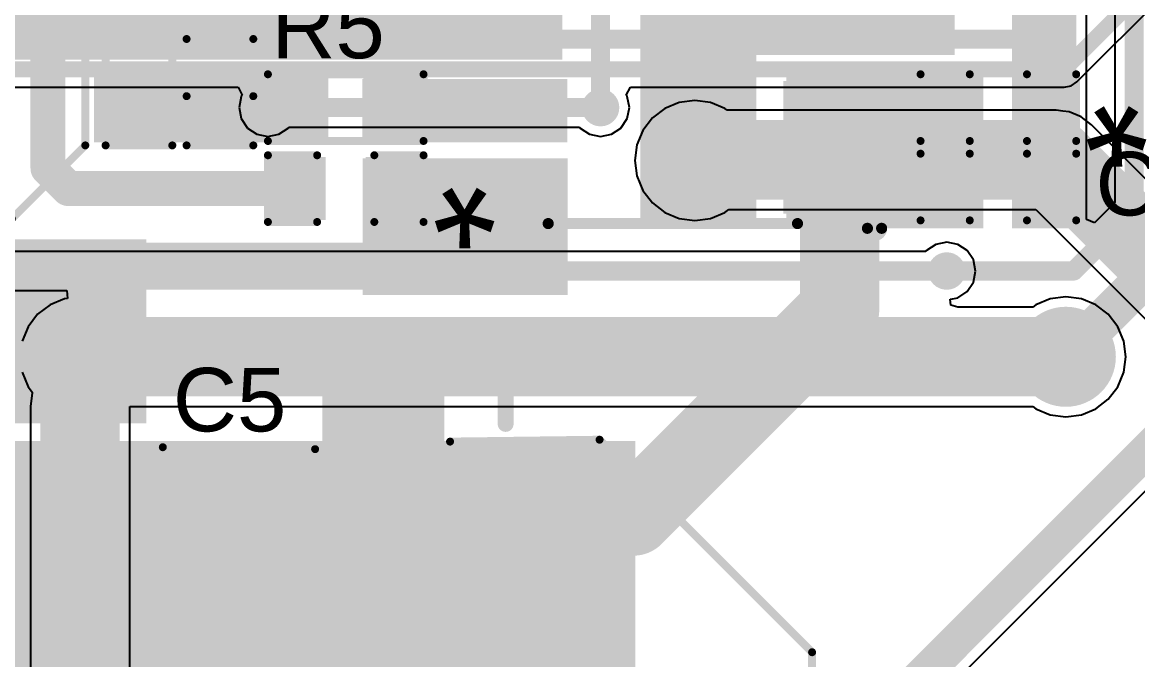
# Model space of a CAD drawing. Header units: millimetres. Extents: x 0 to 214, y 0 to 214.
# Drawn here: x 3.346 to 4.048, y 1.397 to 1.799 of the extents above; entities that cross this region are included whole.
import ezdxf

# ---------------------------------------------------------------- set-up
doc = ezdxf.new("R2010")
doc.units = ezdxf.units.MM
doc.header["$MEASUREMENT"] = 0
for name, color, linetype in [('BottomLayer', 5, 'Continuous'), ('BottomSolder', 6, 'Continuous'), ('TopLayer', 1, 'Continuous'), ('TopOverlay', 2, 'Continuous'), ('TopPaste', 8, 'Continuous'), ('TopSolder', 216, 'Continuous'), ('ViaHoleLayer', 16, 'Continuous')]:
    doc.layers.add(name, color=color, linetype=linetype)
doc.styles.add('Arial', font='', dxfattribs={"height": 0.2})
doc.styles.get('Arial').set_extended_font_data('Arial')

# ---------------------------------------------------------------- blocks, each defined once
blk = doc.blocks.new('RES_0603_21')
at = {"layer": 'TopLayer'}
for points in [[(-0.015, 0.0175), (-0.015, -0.0175), (-0.045, -0.0175), (-0.045, 0.0175)], [(0.045, 0.0175), (0.045, -0.0175), (0.015, -0.0175), (0.015, 0.0175)]]:
    blk.add_hatch(color=1, dxfattribs=at).paths.add_polyline_path(points)
at = {"layer": 'TopPaste'}
for points in [[(-0.015, 0.0175), (-0.015, -0.0175), (-0.045, -0.0175), (-0.045, 0.0175)], [(0.045, 0.0175), (0.045, -0.0175), (0.015, -0.0175), (0.015, 0.0175)]]:
    blk.add_hatch(color=8, dxfattribs=at).paths.add_polyline_path(points)
at = {"layer": 'TopSolder'}
for points in [[(-0.011, 0.0215), (-0.011, -0.0215), (-0.049, -0.0215), (-0.049, 0.0215)], [(0.049, 0.0215), (0.049, -0.0215), (0.011, -0.0215), (0.011, 0.0215)]]:
    blk.add_hatch(color=216, dxfattribs=at).paths.add_polyline_path(points)
at = {"layer": 'TopOverlay', "const_width": 0.005}
for points in [[(0.049, 0.021), (-0.049, 0.021)], [(-0.049, -0.021), (-0.049, 0.021)], [(0.049, -0.021), (0.049, 0.021)], [(0.049, -0.021), (-0.049, -0.021)]]:
    blk.add_lwpolyline(points, dxfattribs=at)
at = {"layer": 'TopOverlay', "const_width": 0.0025}
for points in [[(-0.05025, 0.021, 1), (-0.04775, 0.021, 1)], [(-0.05025, 0.021, 1), (-0.04775, 0.021, 1)], [(0.04775, 0.021, 1), (0.05025, 0.021, 1)], [(0.04775, 0.021, 1), (0.05025, 0.021, 1)], [(-0.05025, -0.021, 1), (-0.04775, -0.021, 1)], [(-0.05025, -0.021, 1), (-0.04775, -0.021, 1)], [(0.04775, -0.021, 1), (0.05025, -0.021, 1)], [(0.04775, -0.021, 1), (0.05025, -0.021, 1)]]:
    blk.add_lwpolyline(points, format="xyb", close=True, dxfattribs=at)
blk = doc.blocks.new('RES_0603_22')
at = {"layer": 'TopLayer'}
for points in [[(-0.015, 0.0175), (-0.015, -0.0175), (-0.045, -0.0175), (-0.045, 0.0175)], [(0.045, 0.0175), (0.045, -0.0175), (0.015, -0.0175), (0.015, 0.0175)]]:
    blk.add_hatch(color=1, dxfattribs=at).paths.add_polyline_path(points)
at = {"layer": 'TopPaste'}
for points in [[(-0.015, 0.0175), (-0.015, -0.0175), (-0.045, -0.0175), (-0.045, 0.0175)], [(0.045, 0.0175), (0.045, -0.0175), (0.015, -0.0175), (0.015, 0.0175)]]:
    blk.add_hatch(color=8, dxfattribs=at).paths.add_polyline_path(points)
at = {"layer": 'TopSolder'}
for points in [[(-0.011, 0.0215), (-0.011, -0.0215), (-0.049, -0.0215), (-0.049, 0.0215)], [(0.049, 0.0215), (0.049, -0.0215), (0.011, -0.0215), (0.011, 0.0215)]]:
    blk.add_hatch(color=216, dxfattribs=at).paths.add_polyline_path(points)
at = {"layer": 'TopOverlay', "const_width": 0.005}
for points in [[(-0.049, 0.021), (0.049, 0.021)], [(-0.049, -0.021), (-0.049, 0.021)], [(0.049, -0.021), (0.049, 0.021)], [(-0.049, -0.021), (0.049, -0.021)]]:
    blk.add_lwpolyline(points, dxfattribs=at)
at = {"layer": 'TopOverlay', "const_width": 0.0025}
for points in [[(-0.05025, 0.021, 1), (-0.04775, 0.021, 1)], [(-0.05025, 0.021, 1), (-0.04775, 0.021, 1)], [(0.04775, 0.021, 1), (0.05025, 0.021, 1)], [(0.04775, 0.021, 1), (0.05025, 0.021, 1)], [(-0.05025, -0.021, 1), (-0.04775, -0.021, 1)], [(-0.05025, -0.021, 1), (-0.04775, -0.021, 1)], [(0.04775, -0.021, 1), (0.05025, -0.021, 1)], [(0.04775, -0.021, 1), (0.05025, -0.021, 1)]]:
    blk.add_lwpolyline(points, format="xyb", close=True, dxfattribs=at)
blk = doc.blocks.new('C__0603_27')
at = {"layer": 'TopLayer'}
for points in [[(-0.015, 0.0175), (-0.015, -0.0175), (-0.045, -0.0175), (-0.045, 0.0175)], [(0.045, 0.0175), (0.045, -0.0175), (0.015, -0.0175), (0.015, 0.0175)]]:
    blk.add_hatch(color=1, dxfattribs=at).paths.add_polyline_path(points)
at = {"layer": 'TopPaste'}
for points in [[(-0.015, 0.0175), (-0.015, -0.0175), (-0.045, -0.0175), (-0.045, 0.0175)], [(0.045, 0.0175), (0.045, -0.0175), (0.015, -0.0175), (0.015, 0.0175)]]:
    blk.add_hatch(color=8, dxfattribs=at).paths.add_polyline_path(points)
at = {"layer": 'TopSolder'}
for points in [[(-0.01264, 0.01986), (-0.01264, -0.01986), (-0.04736, -0.01986), (-0.04736, 0.01986)], [(0.04736, 0.01986), (0.04736, -0.01986), (0.01264, -0.01986), (0.01264, 0.01986)]]:
    blk.add_hatch(color=216, dxfattribs=at).paths.add_polyline_path(points)
at = {"layer": 'TopOverlay', "const_width": 0.005}
for points in [[(-0.049, 0.021), (-0.018, 0.021)], [(-0.049, 0.021), (-0.049, -0.021)], [(0.018, 0.021), (0.049, 0.021)], [(0.049, 0.021), (0.049, -0.021)], [(-0.049, -0.021), (-0.018, -0.021)], [(0.018, -0.021), (0.049, -0.021)]]:
    blk.add_lwpolyline(points, dxfattribs=at)
at = {"layer": 'TopOverlay', "const_width": 0.0025}
for points in [[(-0.05025, 0.021, 1), (-0.04775, 0.021, 1)], [(-0.05025, 0.021, 1), (-0.04775, 0.021, 1)], [(-0.01925, 0.021, 1), (-0.01675, 0.021, 1)], [(0.01675, 0.021, 1), (0.01925, 0.021, 1)], [(0.04775, 0.021, 1), (0.05025, 0.021, 1)], [(0.04775, 0.021, 1), (0.05025, 0.021, 1)], [(-0.05025, -0.021, 1), (-0.04775, -0.021, 1)], [(-0.05025, -0.021, 1), (-0.04775, -0.021, 1)], [(-0.01925, -0.021, 1), (-0.01675, -0.021, 1)], [(0.01675, -0.021, 1), (0.01925, -0.021, 1)], [(0.04775, -0.021, 1), (0.05025, -0.021, 1)], [(0.04775, -0.021, 1), (0.05025, -0.021, 1)]]:
    blk.add_lwpolyline(points, format="xyb", close=True, dxfattribs=at)
blk = doc.blocks.new('C__0603_28')
at = {"layer": 'TopLayer'}
for points in [[(-0.015, 0.0175), (-0.015, -0.0175), (-0.045, -0.0175), (-0.045, 0.0175)], [(0.045, 0.0175), (0.045, -0.0175), (0.015, -0.0175), (0.015, 0.0175)]]:
    blk.add_hatch(color=1, dxfattribs=at).paths.add_polyline_path(points)
at = {"layer": 'TopPaste'}
for points in [[(-0.015, 0.0175), (-0.015, -0.0175), (-0.045, -0.0175), (-0.045, 0.0175)], [(0.045, 0.0175), (0.045, -0.0175), (0.015, -0.0175), (0.015, 0.0175)]]:
    blk.add_hatch(color=8, dxfattribs=at).paths.add_polyline_path(points)
at = {"layer": 'TopSolder'}
for points in [[(-0.01264, 0.01986), (-0.01264, -0.01986), (-0.04736, -0.01986), (-0.04736, 0.01986)], [(0.04736, 0.01986), (0.04736, -0.01986), (0.01264, -0.01986), (0.01264, 0.01986)]]:
    blk.add_hatch(color=216, dxfattribs=at).paths.add_polyline_path(points)
at = {"layer": 'TopOverlay', "const_width": 0.005}
for points in [[(-0.049, -0.021), (-0.049, 0.021)], [(-0.049, 0.021), (-0.018, 0.021)], [(0.018, 0.021), (0.049, 0.021)], [(0.049, -0.021), (0.049, 0.021)], [(-0.049, -0.021), (-0.018, -0.021)], [(0.018, -0.021), (0.049, -0.021)]]:
    blk.add_lwpolyline(points, dxfattribs=at)
at = {"layer": 'TopOverlay', "const_width": 0.0025}
for points in [[(-0.05025, 0.021, 1), (-0.04775, 0.021, 1)], [(-0.05025, 0.021, 1), (-0.04775, 0.021, 1)], [(-0.01925, 0.021, 1), (-0.01675, 0.021, 1)], [(0.01675, 0.021, 1), (0.01925, 0.021, 1)], [(0.04775, 0.021, 1), (0.05025, 0.021, 1)], [(0.04775, 0.021, 1), (0.05025, 0.021, 1)], [(-0.05025, -0.021, 1), (-0.04775, -0.021, 1)], [(-0.05025, -0.021, 1), (-0.04775, -0.021, 1)], [(-0.01925, -0.021, 1), (-0.01675, -0.021, 1)], [(0.01675, -0.021, 1), (0.01925, -0.021, 1)], [(0.04775, -0.021, 1), (0.05025, -0.021, 1)], [(0.04775, -0.021, 1), (0.05025, -0.021, 1)]]:
    blk.add_lwpolyline(points, format="xyb", close=True, dxfattribs=at)
blk = doc.blocks.new('C__0603_29')
at = {"layer": 'TopLayer'}
for points in [[(-0.015, 0.0175), (-0.015, -0.0175), (-0.045, -0.0175), (-0.045, 0.0175)], [(0.045, 0.0175), (0.045, -0.0175), (0.015, -0.0175), (0.015, 0.0175)]]:
    blk.add_hatch(color=1, dxfattribs=at).paths.add_polyline_path(points)
at = {"layer": 'TopPaste'}
for points in [[(-0.015, 0.0175), (-0.015, -0.0175), (-0.045, -0.0175), (-0.045, 0.0175)], [(0.045, 0.0175), (0.045, -0.0175), (0.015, -0.0175), (0.015, 0.0175)]]:
    blk.add_hatch(color=8, dxfattribs=at).paths.add_polyline_path(points)
at = {"layer": 'TopSolder'}
for points in [[(-0.01264, 0.01986), (-0.01264, -0.01986), (-0.04736, -0.01986), (-0.04736, 0.01986)], [(0.04736, 0.01986), (0.04736, -0.01986), (0.01264, -0.01986), (0.01264, 0.01986)]]:
    blk.add_hatch(color=216, dxfattribs=at).paths.add_polyline_path(points)
at = {"layer": 'TopOverlay', "const_width": 0.005}
for points in [[(-0.049, 0.021), (-0.018, 0.021)], [(-0.049, -0.021), (-0.049, 0.021)], [(0.018, 0.021), (0.049, 0.021)], [(0.049, -0.021), (0.049, 0.021)], [(-0.049, -0.021), (-0.018, -0.021)], [(0.018, -0.021), (0.049, -0.021)]]:
    blk.add_lwpolyline(points, dxfattribs=at)
at = {"layer": 'TopOverlay', "const_width": 0.0025}
for points in [[(-0.05025, 0.021, 1), (-0.04775, 0.021, 1)], [(-0.05025, 0.021, 1), (-0.04775, 0.021, 1)], [(-0.01925, 0.021, 1), (-0.01675, 0.021, 1)], [(0.01675, 0.021, 1), (0.01925, 0.021, 1)], [(0.04775, 0.021, 1), (0.05025, 0.021, 1)], [(0.04775, 0.021, 1), (0.05025, 0.021, 1)], [(-0.05025, -0.021, 1), (-0.04775, -0.021, 1)], [(-0.05025, -0.021, 1), (-0.04775, -0.021, 1)], [(-0.01925, -0.021, 1), (-0.01675, -0.021, 1)], [(0.01675, -0.021, 1), (0.01925, -0.021, 1)], [(0.04775, -0.021, 1), (0.05025, -0.021, 1)], [(0.04775, -0.021, 1), (0.05025, -0.021, 1)]]:
    blk.add_lwpolyline(points, format="xyb", close=True, dxfattribs=at)
blk = doc.blocks.new('C__0603_30')
at = {"layer": 'TopLayer'}
for points in [[(-0.015, 0.0175), (-0.015, -0.0175), (-0.045, -0.0175), (-0.045, 0.0175)], [(0.045, 0.0175), (0.045, -0.0175), (0.015, -0.0175), (0.015, 0.0175)]]:
    blk.add_hatch(color=1, dxfattribs=at).paths.add_polyline_path(points)
at = {"layer": 'TopPaste'}
for points in [[(-0.015, 0.0175), (-0.015, -0.0175), (-0.045, -0.0175), (-0.045, 0.0175)], [(0.045, 0.0175), (0.045, -0.0175), (0.015, -0.0175), (0.015, 0.0175)]]:
    blk.add_hatch(color=8, dxfattribs=at).paths.add_polyline_path(points)
at = {"layer": 'TopSolder'}
for points in [[(-0.01264, 0.01986), (-0.01264, -0.01986), (-0.04736, -0.01986), (-0.04736, 0.01986)], [(0.04736, 0.01986), (0.04736, -0.01986), (0.01264, -0.01986), (0.01264, 0.01986)]]:
    blk.add_hatch(color=216, dxfattribs=at).paths.add_polyline_path(points)
at = {"layer": 'TopOverlay', "const_width": 0.005}
for points in [[(-0.018, 0.021), (-0.049, 0.021)], [(-0.049, 0.021), (-0.049, -0.021)], [(0.049, 0.021), (0.018, 0.021)], [(0.049, 0.021), (0.049, -0.021)], [(-0.018, -0.021), (-0.049, -0.021)], [(0.049, -0.021), (0.018, -0.021)]]:
    blk.add_lwpolyline(points, dxfattribs=at)
at = {"layer": 'TopOverlay', "const_width": 0.0025}
for points in [[(-0.05025, 0.021, 1), (-0.04775, 0.021, 1)], [(-0.05025, 0.021, 1), (-0.04775, 0.021, 1)], [(-0.01925, 0.021, 1), (-0.01675, 0.021, 1)], [(0.01675, 0.021, 1), (0.01925, 0.021, 1)], [(0.04775, 0.021, 1), (0.05025, 0.021, 1)], [(0.04775, 0.021, 1), (0.05025, 0.021, 1)], [(-0.05025, -0.021, 1), (-0.04775, -0.021, 1)], [(-0.05025, -0.021, 1), (-0.04775, -0.021, 1)], [(-0.01925, -0.021, 1), (-0.01675, -0.021, 1)], [(0.01675, -0.021, 1), (0.01925, -0.021, 1)], [(0.04775, -0.021, 1), (0.05025, -0.021, 1)], [(0.04775, -0.021, 1), (0.05025, -0.021, 1)]]:
    blk.add_lwpolyline(points, format="xyb", close=True, dxfattribs=at)
blk = doc.blocks.new('RVT1E100M0405__31')
at = {"layer": 'TopLayer'}
for points in [[(-0.12205, 0.0315), (-0.01969, 0.0315), (-0.01969, -0.0315), (-0.12205, -0.0315)], [(0.01969, 0.0315), (0.12205, 0.0315), (0.12205, -0.0315), (0.01969, -0.0315)]]:
    blk.add_hatch(color=1, dxfattribs=at).paths.add_polyline_path(points)
at = {"layer": 'TopPaste'}
for points in [[(-0.12205, 0.0315), (-0.01969, 0.0315), (-0.01969, -0.0315), (-0.12205, -0.0315)], [(0.01969, 0.0315), (0.12205, 0.0315), (0.12205, -0.0315), (0.01969, -0.0315)]]:
    blk.add_hatch(color=8, dxfattribs=at).paths.add_polyline_path(points)
at = {"layer": 'TopSolder'}
for points in [[(-0.12605, 0.0355), (-0.01569, 0.0355), (-0.01569, -0.0355), (-0.12605, -0.0355)], [(0.01569, 0.0355), (0.12605, 0.0355), (0.12605, -0.0355), (0.01569, -0.0355)]]:
    blk.add_hatch(color=216, dxfattribs=at).paths.add_polyline_path(points)
at = {"layer": 'TopOverlay', "const_width": 0.005}
for points in [[(-0.037, 0.087), (-0.08325, 0.04075)], [(-0.037, 0.087), (0.085, 0.087)], [(0.085, 0.087), (0.085, 0.039)], [(-0.108, 0.065), (-0.108, 0.037)], [(-0.122, 0.051), (-0.094, 0.051)], [(-0.08325, 0.04075), (-0.08325, 0.035)], [(-0.08325, -0.035), (-0.08325, -0.04075)], [(-0.08325, -0.04075), (-0.037, -0.087)], [(0.085, -0.039), (0.085, -0.087)], [(-0.037, -0.087), (0.085, -0.087)]]:
    blk.add_lwpolyline(points, dxfattribs=at)
at = {"layer": 'TopOverlay', "const_width": 0.0025}
for points in [[(-0.03825, 0.087, 1), (-0.03575, 0.087, 1)], [(-0.03825, 0.087, 1), (-0.03575, 0.087, 1)], [(0.08375, 0.087, 1), (0.08625, 0.087, 1)], [(0.08375, 0.087, 1), (0.08625, 0.087, 1)], [(-0.10925, 0.065, 1), (-0.10675, 0.065, 1)], [(-0.12325, 0.051, 1), (-0.12075, 0.051, 1)], [(-0.09525, 0.051, 1), (-0.09275, 0.051, 1)], [(-0.0845, 0.04075, 1), (-0.082, 0.04075, 1)], [(-0.0845, 0.04075, 1), (-0.082, 0.04075, 1)], [(-0.10925, 0.037, 1), (-0.10675, 0.037, 1)], [(-0.0845, 0.035, 1), (-0.082, 0.035, 1)], [(0.08375, 0.039, 1), (0.08625, 0.039, 1)], [(-0.0845, -0.035, 1), (-0.082, -0.035, 1)], [(-0.0845, -0.04075, 1), (-0.082, -0.04075, 1)], [(-0.0845, -0.04075, 1), (-0.082, -0.04075, 1)], [(0.08375, -0.039, 1), (0.08625, -0.039, 1)], [(-0.03825, -0.087, 1), (-0.03575, -0.087, 1)], [(-0.03825, -0.087, 1), (-0.03575, -0.087, 1)], [(0.08375, -0.087, 1), (0.08625, -0.087, 1)], [(0.08375, -0.087, 1), (0.08625, -0.087, 1)]]:
    blk.add_lwpolyline(points, format="xyb", close=True, dxfattribs=at)
blk = doc.blocks.new('VT1H471MI135000CE0_107')
at = {"layer": 'TopLayer'}
for points in [[(-0.32461, 0.03445), (-0.08051, 0.03445), (-0.08051, -0.03445), (-0.32461, -0.03445)], [(0.08051, 0.03445), (0.32461, 0.03445), (0.32461, -0.03445), (0.08051, -0.03445)]]:
    blk.add_hatch(color=1, dxfattribs=at).paths.add_polyline_path(points)
at = {"layer": 'TopPaste'}
for points in [[(-0.32461, 0.03445), (-0.08051, 0.03445), (-0.08051, -0.03445), (-0.32461, -0.03445)], [(0.08051, 0.03445), (0.32461, 0.03445), (0.32461, -0.03445), (0.08051, -0.03445)]]:
    blk.add_hatch(color=8, dxfattribs=at).paths.add_polyline_path(points)
at = {"layer": 'TopSolder'}
for points in [[(-0.32861, 0.03845), (-0.07651, 0.03845), (-0.07651, -0.03845), (-0.32861, -0.03845)], [(0.07651, 0.03845), (0.32861, 0.03845), (0.32861, -0.03845), (0.07651, -0.03845)]]:
    blk.add_hatch(color=216, dxfattribs=at).paths.add_polyline_path(points)
at = {"layer": 'TopOverlay'}
for points, const_width in [([(-0.26961, 0.13617), (-0.13578, 0.27)], 0.005), ([(0.269, 0.27), (-0.13578, 0.27)], 0.005), ([(0.269, 0.043), (0.269, 0.27)], 0.005), ([(-0.26842, 0.042), (-0.26961, 0.13617)], 0.005), ([(-0.30956, 0.048), (-0.30956, 0.108)], 0.01), ([(-0.27956, 0.077), (-0.33956, 0.077)], 0.01), ([(0.34422, 0.057), (0.28422, 0.057)], 0.01), ([(-0.26488, -0.1389), (-0.26367, -0.04299)], 0.005), ([(0.26758, -0.268), (0.26758, -0.042)], 0.005), ([(-0.13578, -0.268), (-0.26488, -0.1389)], 0.005), ([(0.26758, -0.268), (-0.13578, -0.268)], 0.005)]:
    blk.add_lwpolyline(points, dxfattribs=dict(at, const_width=const_width))
for points, const_width in [([(-0.13703, 0.27, 1), (-0.13453, 0.27, 1)], 0.0025), ([(-0.13703, 0.27, 1), (-0.13453, 0.27, 1)], 0.0025), ([(0.26775, 0.27, 1), (0.27025, 0.27, 1)], 0.0025), ([(0.26775, 0.27, 1), (0.27025, 0.27, 1)], 0.0025), ([(-0.27086, 0.13617, 1), (-0.26836, 0.13617, 1)], 0.0025), ([(-0.27086, 0.13617, 1), (-0.26836, 0.13617, 1)], 0.0025), ([(-0.31206, 0.108, 1), (-0.30706, 0.108, 1)], 0.005), ([(-0.34206, 0.077, 1), (-0.33706, 0.077, 1)], 0.005), ([(-0.28206, 0.077, 1), (-0.27706, 0.077, 1)], 0.005), ([(0.28172, 0.057, 1), (0.28672, 0.057, 1)], 0.005), ([(0.34172, 0.057, 1), (0.34672, 0.057, 1)], 0.005), ([(-0.31206, 0.048, 1), (-0.30706, 0.048, 1)], 0.005), ([(-0.26967, 0.042, 1), (-0.26717, 0.042, 1)], 0.0025), ([(0.26775, 0.043, 1), (0.27025, 0.043, 1)], 0.0025), ([(-0.26492, -0.04299, 1), (-0.26242, -0.04299, 1)], 0.0025), ([(0.26633, -0.042, 1), (0.26883, -0.042, 1)], 0.0025), ([(-0.26613, -0.1389, 1), (-0.26363, -0.1389, 1)], 0.0025), ([(-0.26613, -0.1389, 1), (-0.26363, -0.1389, 1)], 0.0025), ([(-0.13703, -0.268, 1), (-0.13453, -0.268, 1)], 0.0025), ([(-0.13703, -0.268, 1), (-0.13453, -0.268, 1)], 0.0025), ([(0.26633, -0.268, 1), (0.26883, -0.268, 1)], 0.0025), ([(0.26633, -0.268, 1), (0.26883, -0.268, 1)], 0.0025)]:
    blk.add_lwpolyline(points, format="xyb", close=True, dxfattribs=dict(at, const_width=const_width))
blk = doc.blocks.new('SOIC_8_266')
at = {"layer": 'TopLayer'}
for points in [[(-0.0735, 0.0622), (-0.1365, 0.0622), (-0.1365, 0.0878), (-0.0735, 0.0878)], [(0.13909, 0.0622), (0.0761, 0.0622), (0.0761, 0.0878), (0.13909, 0.0878)], [(-0.0735, 0.0122), (-0.1365, 0.0122), (-0.1365, 0.0378), (-0.0735, 0.0378)], [(0.13909, 0.0122), (0.0761, 0.0122), (0.0761, 0.0378), (0.13909, 0.0378)], [(-0.0735, -0.0378), (-0.1365, -0.0378), (-0.1365, -0.0122), (-0.0735, -0.0122)], [(0.13909, -0.0378), (0.0761, -0.0378), (0.0761, -0.0122), (0.13909, -0.0122)], [(-0.0735, -0.0878), (-0.1365, -0.0878), (-0.1365, -0.0622), (-0.0735, -0.0622)], [(0.13909, -0.0878), (0.0761, -0.0878), (0.0761, -0.0622), (0.13909, -0.0622)]]:
    blk.add_hatch(color=1, dxfattribs=at).paths.add_polyline_path(points)
at = {"layer": 'TopPaste'}
for points in [[(-0.0735, 0.0622), (-0.1365, 0.0622), (-0.1365, 0.0878), (-0.0735, 0.0878)], [(0.13909, 0.0622), (0.0761, 0.0622), (0.0761, 0.0878), (0.13909, 0.0878)], [(-0.0735, 0.0122), (-0.1365, 0.0122), (-0.1365, 0.0378), (-0.0735, 0.0378)], [(0.13909, 0.0122), (0.0761, 0.0122), (0.0761, 0.0378), (0.13909, 0.0378)], [(-0.0735, -0.0378), (-0.1365, -0.0378), (-0.1365, -0.0122), (-0.0735, -0.0122)], [(0.13909, -0.0378), (0.0761, -0.0378), (0.0761, -0.0122), (0.13909, -0.0122)], [(-0.0735, -0.0878), (-0.1365, -0.0878), (-0.1365, -0.0622), (-0.0735, -0.0622)], [(0.13909, -0.0878), (0.0761, -0.0878), (0.0761, -0.0622), (0.13909, -0.0622)]]:
    blk.add_hatch(color=8, dxfattribs=at).paths.add_polyline_path(points)
at = {"layer": 'TopSolder'}
for points in [[(-0.0695, 0.0582), (-0.1405, 0.0582), (-0.1405, 0.0918), (-0.0695, 0.0918)], [(0.14309, 0.0582), (0.0721, 0.0582), (0.0721, 0.0918), (0.14309, 0.0918)], [(-0.0695, 0.0082), (-0.1405, 0.0082), (-0.1405, 0.0418), (-0.0695, 0.0418)], [(0.14309, 0.0082), (0.0721, 0.0082), (0.0721, 0.0418), (0.14309, 0.0418)], [(-0.0695, -0.0418), (-0.1405, -0.0418), (-0.1405, -0.0082), (-0.0695, -0.0082)], [(0.14309, -0.0418), (0.0721, -0.0418), (0.0721, -0.0082), (0.14309, -0.0082)], [(-0.0695, -0.0918), (-0.1405, -0.0918), (-0.1405, -0.0582), (-0.0695, -0.0582)], [(0.14309, -0.0918), (0.0721, -0.0918), (0.0721, -0.0582), (0.14309, -0.0582)]]:
    blk.add_hatch(color=216, dxfattribs=at).paths.add_polyline_path(points)
at = {"layer": 'TopOverlay'}
for points, const_width in [([(-0.12253, 0.101, 1), (-0.13147, 0.101, 1)], 0.007), ([(-0.13322, 0.101, 1), (-0.12972, 0.101, 1)], 0.0035), ([(-0.12428, 0.101, 1), (-0.12078, 0.101, 1)], 0.0035), ([(-0.08025, 0.098, 1), (-0.07675, 0.098, 1)], 0.0035), ([(0.07675, 0.098, 1), (0.08025, 0.098, 1)], 0.0035), ([(-0.08025, -0.1, 1), (-0.07675, -0.1, 1)], 0.0035), ([(0.07675, -0.1, 1), (0.08025, -0.1, 1)], 0.0035)]:
    blk.add_lwpolyline(points, format="xyb", close=True, dxfattribs=dict(at, const_width=const_width))
at = {"layer": 'TopOverlay', "const_width": 0.007}
for points in [[(0.0785, 0.098), (-0.0785, 0.098)], [(0.0785, -0.1), (-0.0785, -0.1)]]:
    blk.add_lwpolyline(points, dxfattribs=at)

msp = doc.modelspace()

# ---------------------------------------------------------------- hatches: boundary and pattern name
at = {"layer": 'BottomLayer'}
h = msp.add_hatch(color=5, dxfattribs=at)
edge = h.paths.add_edge_path()
edge.add_arc((3.50052, 1.74489), 0.01181, 0, 360)
h = msp.add_hatch(color=5, dxfattribs=at)
edge = h.paths.add_edge_path()
edge.add_arc((3.71, 1.74489), 0.01181, 0, 360)
h = msp.add_hatch(color=5, dxfattribs=at)
edge = h.paths.add_edge_path()
edge.add_arc((3.76936, 1.71164), 0.0315, 0, 360)
h = msp.add_hatch(color=5, dxfattribs=at)
edge = h.paths.add_edge_path()
edge.add_arc((3.928, 1.642), 0.01181, 0, 360)
h = msp.add_hatch(color=5, dxfattribs=at)
edge = h.paths.add_edge_path()
edge.add_arc((3.38222, 1.588), 0.0315, 0, 360)
h = msp.add_hatch(color=5, dxfattribs=at)
edge = h.paths.add_edge_path()
edge.add_arc((4.003, 1.588), 0.0315, 0, 360)
at = {"layer": 'BottomSolder'}
h = msp.add_hatch(color=6, dxfattribs=at)
edge = h.paths.add_edge_path()
edge.add_arc((3.50052, 1.74489), 0.00591, 0, 360)
h = msp.add_hatch(color=6, dxfattribs=at)
edge = h.paths.add_edge_path()
edge.add_arc((3.71, 1.74489), 0.00591, 0, 360)
h = msp.add_hatch(color=6, dxfattribs=at)
edge = h.paths.add_edge_path()
edge.add_arc((3.76936, 1.71164), 0.01575, 0, 360)
h = msp.add_hatch(color=6, dxfattribs=at)
edge = h.paths.add_edge_path()
edge.add_arc((3.928, 1.642), 0.00591, 0, 360)
h = msp.add_hatch(color=6, dxfattribs=at)
edge = h.paths.add_edge_path()
edge.add_arc((3.38222, 1.588), 0.01575, 0, 360)
h = msp.add_hatch(color=6, dxfattribs=at)
edge = h.paths.add_edge_path()
edge.add_arc((4.003, 1.588), 0.01575, 0, 360)
at = {"layer": 'TopLayer'}
for points in [[(3.735, 1.778), (3.933, 1.778), (3.933, 1.887), (3.735, 1.887)], [(3.165, 1.775), (3.686, 1.775), (3.686, 1.862), (3.165, 1.862)], [(3.969, 1.66889), (4.00952, 1.66889), (4.00952, 1.852), (3.969, 1.852)], [(3.735, 1.672), (3.808, 1.672), (3.808, 1.786), (3.735, 1.786)], [(3.391, 1.723), (3.536, 1.723), (3.536, 1.764), (3.391, 1.764)], [(3.827, 1.66889), (3.951, 1.66889), (3.951, 1.764), (3.827, 1.764)], [(3.56, 1.723), (3.689, 1.723), (3.689, 1.763), (3.56, 1.763)], [(3.56024, 1.627), (3.68924, 1.627), (3.68924, 1.713), (3.56024, 1.713)], [(3.215, 1.546), (3.424, 1.546), (3.424, 1.662), (3.215, 1.662)], [(2.977, 1.252), (3.732, 1.252), (3.732, 1.535), (2.977, 1.535)]]:
    msp.add_hatch(color=1, dxfattribs=at).paths.add_polyline_path(points)
h = msp.add_hatch(color=1, dxfattribs=at)
edge = h.paths.add_edge_path()
edge.add_arc((3.50052, 1.74489), 0.01181, 0, 360)
h = msp.add_hatch(color=1, dxfattribs=at)
edge = h.paths.add_edge_path()
edge.add_arc((3.71, 1.74489), 0.01181, 0, 360)
h = msp.add_hatch(color=1, dxfattribs=at)
edge = h.paths.add_edge_path()
edge.add_arc((3.76936, 1.71164), 0.0315, 0, 360)
h = msp.add_hatch(color=1, dxfattribs=at)
edge = h.paths.add_edge_path()
edge.add_arc((3.928, 1.642), 0.01181, 0, 360)
h = msp.add_hatch(color=1, dxfattribs=at)
edge = h.paths.add_edge_path()
edge.add_arc((3.38222, 1.588), 0.0315, 0, 360)
h = msp.add_hatch(color=1, dxfattribs=at)
edge = h.paths.add_edge_path()
edge.add_arc((4.003, 1.588), 0.0315, 0, 360)
at = {"layer": 'TopSolder'}
h = msp.add_hatch(color=216, dxfattribs=at)
edge = h.paths.add_edge_path()
edge.add_arc((3.50052, 1.74489), 0.00591, 0, 360)
h = msp.add_hatch(color=216, dxfattribs=at)
edge = h.paths.add_edge_path()
edge.add_arc((3.71, 1.74489), 0.00591, 0, 360)
h = msp.add_hatch(color=216, dxfattribs=at)
edge = h.paths.add_edge_path()
edge.add_arc((3.76936, 1.71164), 0.01575, 0, 360)
h = msp.add_hatch(color=216, dxfattribs=at)
edge = h.paths.add_edge_path()
edge.add_arc((3.928, 1.642), 0.00591, 0, 360)
h = msp.add_hatch(color=216, dxfattribs=at)
edge = h.paths.add_edge_path()
edge.add_arc((3.38222, 1.588), 0.01575, 0, 360)
h = msp.add_hatch(color=216, dxfattribs=at)
edge = h.paths.add_edge_path()
edge.add_arc((4.003, 1.588), 0.01575, 0, 360)
at = {"layer": 'ViaHoleLayer'}
h = msp.add_hatch(color=16, dxfattribs=at)
edge = h.paths.add_edge_path()
edge.add_arc((3.50052, 1.74489), 0.00591, 0, 360)
h = msp.add_hatch(color=16, dxfattribs=at)
edge = h.paths.add_edge_path()
edge.add_arc((3.71, 1.74489), 0.00591, 0, 360)
h = msp.add_hatch(color=16, dxfattribs=at)
edge = h.paths.add_edge_path()
edge.add_arc((3.76936, 1.71164), 0.01575, 0, 360)
h = msp.add_hatch(color=16, dxfattribs=at)
edge = h.paths.add_edge_path()
edge.add_arc((3.928, 1.642), 0.00591, 0, 360)
h = msp.add_hatch(color=16, dxfattribs=at)
edge = h.paths.add_edge_path()
edge.add_arc((3.38222, 1.588), 0.01575, 0, 360)
h = msp.add_hatch(color=16, dxfattribs=at)
edge = h.paths.add_edge_path()
edge.add_arc((4.003, 1.588), 0.01575, 0, 360)

# ---------------------------------------------------------------- linework, layer by layer
at = {"layer": 'BottomLayer'}
for p, q in [((4.00993, 1.76107), (4.10193, 1.85307)), ((3.24705, 1.75778), (3.4817, 1.75778)), ((3.4817, 1.75778), (3.48438, 1.75278)), ((3.72615, 1.75278), (3.72882, 1.75778)), ((3.72882, 1.75778), (4.002, 1.75778)), ((4.002, 1.75778), (4.00629, 1.75864)), ((4.002, 1.75778), (4.002, 1.75778)), ((4.00629, 1.75864), (4.00993, 1.76107)), ((3.48375, 1.75184), (3.48236, 1.74489)), ((3.48438, 1.75278), (3.48375, 1.75184)), ((3.72678, 1.75184), (3.72615, 1.75278)), ((3.72816, 1.74489), (3.72678, 1.75184)), ((3.76936, 1.74946), (3.75957, 1.74817)), ((3.77915, 1.74817), (3.76936, 1.74946)), ((3.48236, 1.74489), (3.48375, 1.73794)), ((3.72678, 1.73794), (3.72816, 1.74489)), ((3.75045, 1.74439), (3.74262, 1.73838)), ((3.75957, 1.74817), (3.75045, 1.74439)), ((3.78827, 1.74439), (3.77915, 1.74817)), ((3.78974, 1.74327), (3.78827, 1.74439)), ((3.997, 1.74327), (3.78974, 1.74327)), ((4.00105, 1.74273), (3.997, 1.74327)), ((3.997, 1.74327), (3.997, 1.74327)), ((4.00509, 1.7422), (4.00105, 1.74273)), ((4.01263, 1.73908), (4.00509, 1.7422)), ((3.48375, 1.73794), (3.48768, 1.73205)), ((3.72284, 1.73205), (3.72678, 1.73794)), ((3.74262, 1.73838), (3.73661, 1.73055)), ((4.01911, 1.73411), (4.01263, 1.73908)), ((3.48768, 1.73205), (3.49358, 1.72811)), ((3.49358, 1.72811), (3.50052, 1.72673)), ((3.50052, 1.72673), (3.50747, 1.72811)), ((3.50747, 1.72811), (3.51337, 1.73205)), ((3.51337, 1.73205), (3.51377, 1.73266)), ((3.51377, 1.73266), (3.69675, 1.73266)), ((3.69675, 1.73266), (3.69716, 1.73205)), ((3.69716, 1.73205), (3.70305, 1.72811)), ((3.70305, 1.72811), (3.71, 1.72673)), ((3.71, 1.72673), (3.71695, 1.72811)), ((3.71695, 1.72811), (3.72284, 1.73205)), ((3.73661, 1.73055), (3.73283, 1.72143)), ((4.11347, 1.63975), (4.01911, 1.73411)), ((3.73283, 1.72143), (3.73154, 1.71164)), ((3.73154, 1.71164), (3.73283, 1.70185)), ((3.73283, 1.70185), (3.73661, 1.69273)), ((3.73661, 1.69273), (3.74262, 1.6849)), ((3.74262, 1.6849), (3.75045, 1.67889)), ((3.75045, 1.67889), (3.75957, 1.67511)), ((3.77915, 1.67511), (3.78827, 1.67889)), ((3.78827, 1.67889), (3.79068, 1.68073)), ((3.79068, 1.68073), (3.98405, 1.68073)), ((3.98405, 1.68073), (4.06009, 1.60469)), ((3.75957, 1.67511), (3.76936, 1.67382)), ((3.76936, 1.67382), (3.77915, 1.67511)), ((3.92105, 1.65878), (3.91516, 1.65484)), ((3.928, 1.66016), (3.92105, 1.65878)), ((3.93495, 1.65878), (3.928, 1.66016)), ((3.94084, 1.65484), (3.93495, 1.65878)), ((3.91475, 1.65424), (3.2013, 1.65424)), ((3.91516, 1.65484), (3.91475, 1.65424)), ((3.94478, 1.64895), (3.94084, 1.65484)), ((3.94616, 1.642), (3.94478, 1.64895)), ((3.94478, 1.63505), (3.94616, 1.642)), ((3.20637, 1.62976), (3.37389, 1.62976)), ((3.37389, 1.62976), (3.37421, 1.62476)), ((3.94084, 1.62916), (3.94478, 1.63505)), ((3.37244, 1.62453), (3.36331, 1.62075)), ((3.37421, 1.62476), (3.37244, 1.62453)), ((3.93015, 1.62427), (3.93065, 1.62437)), ((3.93051, 1.62058), (3.93015, 1.62427)), ((3.93065, 1.62437), (3.93495, 1.62522)), ((3.93495, 1.62522), (3.94084, 1.62916)), ((3.99321, 1.62453), (3.98409, 1.62075)), ((4.003, 1.62582), (3.99321, 1.62453)), ((4.01279, 1.62453), (4.003, 1.62582)), ((4.02191, 1.62075), (4.01279, 1.62453)), ((3.36331, 1.62075), (3.35548, 1.61474)), ((3.93497, 1.61927), (3.93051, 1.62058)), ((3.93051, 1.62058), (3.93051, 1.62058)), ((3.93051, 1.62058), (3.93051, 1.62058)), ((3.98215, 1.61927), (3.93497, 1.61927)), ((3.98409, 1.62075), (3.98215, 1.61927)), ((4.02974, 1.61474), (4.02191, 1.62075)), ((3.35548, 1.61474), (3.34947, 1.60691)), ((4.03575, 1.60691), (4.02974, 1.61474)), ((3.34947, 1.60691), (3.34569, 1.59779)), ((4.03953, 1.59779), (4.03575, 1.60691)), ((4.04082, 1.588), (4.03953, 1.59779)), ((4.03953, 1.57821), (4.04082, 1.588)), ((3.34569, 1.57821), (3.34947, 1.56909)), ((4.03575, 1.56909), (4.03953, 1.57821)), ((3.34947, 1.56909), (3.3522, 1.56553)), ((4.02974, 1.56126), (4.03575, 1.56909)), ((3.35202, 1.56509), (3.35096, 1.557)), ((3.3522, 1.56553), (3.35202, 1.56509)), ((4.02191, 1.55525), (4.02974, 1.56126)), ((3.35096, 1.557), (3.35096, 0.62523)), ((3.41349, 0.70724), (3.41349, 1.55673)), ((3.41349, 1.55673), (3.98215, 1.55673)), ((3.98215, 1.55673), (3.98409, 1.55525)), ((3.98409, 1.55525), (3.99321, 1.55147)), ((4.01279, 1.55147), (4.02191, 1.55525)), ((3.99321, 1.55147), (4.003, 1.55018)), ((4.003, 1.55018), (4.01279, 1.55147))]:
    msp.add_line(p, q, dxfattribs=at)
for points, const_width in [([(3.982, 1.788), (4.068, 1.874)], 0.012), ([(4.002, 1.769), (4.094, 1.861)], 0.01), ([(3.23737, 1.788), (3.982, 1.788)], 0.012), ([(3.24241, 1.769), (4.002, 1.769)], 0.01), ([(3.50052, 1.74489), (3.71, 1.74489)], 0.012), ([(3.769, 1.712), (3.997, 1.712)], 0.05), ([(3.997, 1.712), (4.09136, 1.61764)], 0.05), ([(3.2013, 1.642), (3.928, 1.642)], 0.012), ([(3.38222, 1.588), (4.003, 1.588)], 0.05), ([(3.38222, 0.62522), (3.38222, 1.557)], 0.05)]:
    msp.add_lwpolyline(points, dxfattribs=dict(at, const_width=const_width))
for points, const_width in [([(3.979, 1.788, 1), (3.985, 1.788, 1)], 0.006), ([(3.979, 1.788, 1), (3.985, 1.788, 1)], 0.006), ([(3.9995, 1.769, 1), (4.0045, 1.769, 1)], 0.005), ([(3.9995, 1.769, 1), (4.0045, 1.769, 1)], 0.005), ([(3.49752, 1.74489, 1), (3.50352, 1.74489, 1)], 0.006), ([(3.707, 1.74489, 1), (3.713, 1.74489, 1)], 0.006), ([(3.7565, 1.712, 1), (3.7815, 1.712, 1)], 0.025), ([(3.9845, 1.712, 1), (4.0095, 1.712, 1)], 0.025), ([(3.9845, 1.712, 1), (4.0095, 1.712, 1)], 0.025), ([(3.925, 1.642, 1), (3.931, 1.642, 1)], 0.006), ([(3.36972, 1.588, 1), (3.39472, 1.588, 1)], 0.025), ([(3.9905, 1.588, 1), (4.0155, 1.588, 1)], 0.025), ([(3.36972, 1.557, 1), (3.39472, 1.557, 1)], 0.025)]:
    msp.add_lwpolyline(points, format="xyb", close=True, dxfattribs=dict(at, const_width=const_width))
at = {"layer": 'TopLayer'}
for p, q in [((4.03376, 1.988), (4.03376, 1.68507)), ((4.01602, 1.67439), (4.01602, 1.852)), ((3.73826, 1.18874), (4.27732, 1.7278)), ((4.03376, 1.68507), (4.02102, 1.67232)), ((4.02102, 1.67232), (4.01602, 1.67439))]:
    msp.add_line(p, q, dxfattribs=at)
for points, const_width in [([(4.046, 1.68), (4.046, 1.988)], 0.012), ([(3.98969, 1.74573), (3.98969, 1.86969)], 0.022), ([(3.71, 1.74489), (3.71, 1.842)], 0.012), ([(3.362, 1.70678), (3.362, 1.786)], 0.022), ([(4.003, 1.588), (4.196, 1.781)], 0.025), ([(3.51952, 1.74239), (3.51952, 1.74489)], 0.02953), ([(3.98969, 1.74573), (3.99052, 1.74489)], 0.022), ([(3.47031, 1.74011), (3.47054, 1.74035)], 0.02953), ([(3.726, 1.201), (4.268, 1.743)], 0.022), ([(3.882, 1.70945), (3.889, 1.71645)], 0.05), ([(3.882, 1.69489), (3.882, 1.70945)], 0.05), ([(3.362, 1.70678), (3.37489, 1.69389)], 0.022), ([(3.86052, 1.61752), (3.86052, 1.69489)], 0.05), ([(3.57952, 1.69466), (3.57976, 1.69489)], 0.02953), ([(3.37489, 1.69389), (3.51952, 1.69389)], 0.022), ([(4.008, 1.642), (4.046, 1.68)], 0.012), ([(3.59974, 1.645), (3.62474, 1.67)], 0.02953), ([(3.296, 1.645), (3.59974, 1.645)], 0.02953), ([(3.928, 1.642), (4.008, 1.642)], 0.012), ([(3.73075, 1.48775), (3.86052, 1.61752)], 0.05), ([(3.57322, 1.4783), (3.58267, 1.48775)], 0.05), ([(3.58267, 1.48775), (3.73075, 1.48775)], 0.05), ([(3.57322, 1.46872), (3.57322, 1.4783)], 0.05), ([(3.01389, 1.46872), (3.57322, 1.46872)], 0.05)]:
    msp.add_lwpolyline(points, dxfattribs=dict(at, const_width=const_width))
for points, const_width in [([(3.3565, 1.786, 1), (3.3675, 1.786, 1)], 0.011), ([(3.51214, 1.74489, 1), (3.52691, 1.74489, 1)], 0.01476), ([(3.51214, 1.74239, 1), (3.52691, 1.74239, 1)], 0.01476), ([(3.98419, 1.74573, 1), (3.99519, 1.74573, 1)], 0.011), ([(3.98419, 1.74573, 1), (3.99519, 1.74573, 1)], 0.011), ([(3.46292, 1.74011, 1), (3.47769, 1.74011, 1)], 0.01476), ([(3.46316, 1.74035, 1), (3.47792, 1.74035, 1)], 0.01476), ([(3.707, 1.74489, 1), (3.713, 1.74489, 1)], 0.006), ([(3.98502, 1.74489, 1), (3.99602, 1.74489, 1)], 0.011), ([(3.8765, 1.71645, 1), (3.9015, 1.71645, 1)], 0.025), ([(3.8695, 1.70945, 1), (3.8945, 1.70945, 1)], 0.025), ([(3.8695, 1.70945, 1), (3.8945, 1.70945, 1)], 0.025), ([(3.3565, 1.70678, 1), (3.3675, 1.70678, 1)], 0.011), ([(3.3565, 1.70678, 1), (3.3675, 1.70678, 1)], 0.011), ([(3.84802, 1.69489, 1), (3.87302, 1.69489, 1)], 0.025), ([(3.8695, 1.69489, 1), (3.8945, 1.69489, 1)], 0.025), ([(3.57214, 1.69466, 1), (3.58691, 1.69466, 1)], 0.01476), ([(3.57238, 1.69489, 1), (3.58714, 1.69489, 1)], 0.01476), ([(3.36939, 1.69389, 1), (3.38039, 1.69389, 1)], 0.011), ([(3.36939, 1.69389, 1), (3.38039, 1.69389, 1)], 0.011), ([(3.51402, 1.69389, 1), (3.52502, 1.69389, 1)], 0.011), ([(4.043, 1.68, 1), (4.049, 1.68, 1)], 0.006), ([(4.043, 1.68, 1), (4.049, 1.68, 1)], 0.006), ([(3.61735, 1.67, 1), (3.63212, 1.67, 1)], 0.01476), ([(3.59235, 1.645, 1), (3.60712, 1.645, 1)], 0.01476), ([(3.59235, 1.645, 1), (3.60712, 1.645, 1)], 0.01476), ([(3.925, 1.642, 1), (3.931, 1.642, 1)], 0.006), ([(4.005, 1.642, 1), (4.011, 1.642, 1)], 0.006), ([(4.005, 1.642, 1), (4.011, 1.642, 1)], 0.006), ([(3.84802, 1.61752, 1), (3.87302, 1.61752, 1)], 0.025), ([(3.84802, 1.61752, 1), (3.87302, 1.61752, 1)], 0.025), ([(3.99675, 1.588, 1), (4.00925, 1.588, 1)], 0.0125), ([(3.57017, 1.48775, 1), (3.59517, 1.48775, 1)], 0.025), ([(3.57017, 1.48775, 1), (3.59517, 1.48775, 1)], 0.025), ([(3.71825, 1.48775, 1), (3.74325, 1.48775, 1)], 0.025), ([(3.71825, 1.48775, 1), (3.74325, 1.48775, 1)], 0.025), ([(3.56072, 1.4783, 1), (3.58572, 1.4783, 1)], 0.025), ([(3.56072, 1.4783, 1), (3.58572, 1.4783, 1)], 0.025), ([(3.56072, 1.46872, 1), (3.58572, 1.46872, 1)], 0.025), ([(3.56072, 1.46872, 1), (3.58572, 1.46872, 1)], 0.025)]:
    msp.add_lwpolyline(points, format="xyb", close=True, dxfattribs=dict(at, const_width=const_width))

# ---------------------------------------------------------------- block references
for name, p, rotation in [('RVT1E100M0405__31', (3.29852, 1.75811), 90), ('SOIC_8_266', (3.75552, 1.76989), 180), ('RES_0603_21', (3.41931, 1.77011), 270), ('C__0603_27', (3.47031, 1.77011), 90), ('C__0603_30', (3.54952, 1.69389), 180), ('VT1H471MI135000CE0_107', (3.57322, 1.26616), 270)]:
    msp.add_blockref(name, p, dxfattribs=dict(rotation=rotation))
for name, p in [('RES_0603_22', (3.54952, 1.74489)), ('C__0603_28', (3.96052, 1.74489)), ('C__0603_29', (3.96052, 1.69489))]:
    msp.add_blockref(name, p)

# ---------------------------------------------------------------- texts
at = {"layer": 'TopOverlay', "style": 'Arial'}
for s, p in [('R5', (3.50268, 1.77601)), ('C8', (4.02168, 1.67701)), ('C5', (3.44068, 1.54101))]:
    msp.add_text(s, height=0.04, dxfattribs=at).set_placement(p)
at = {"layer": 'TopOverlay', "style": 'Arial', "text_generation_flag": 2}
for p in [(4.01454, 1.78261), (3.60396, 1.73119)]:
    msp.add_text('*', height=0.075, rotation=180, dxfattribs=at).set_placement(p)

doc.saveas('drawing.dxf')
